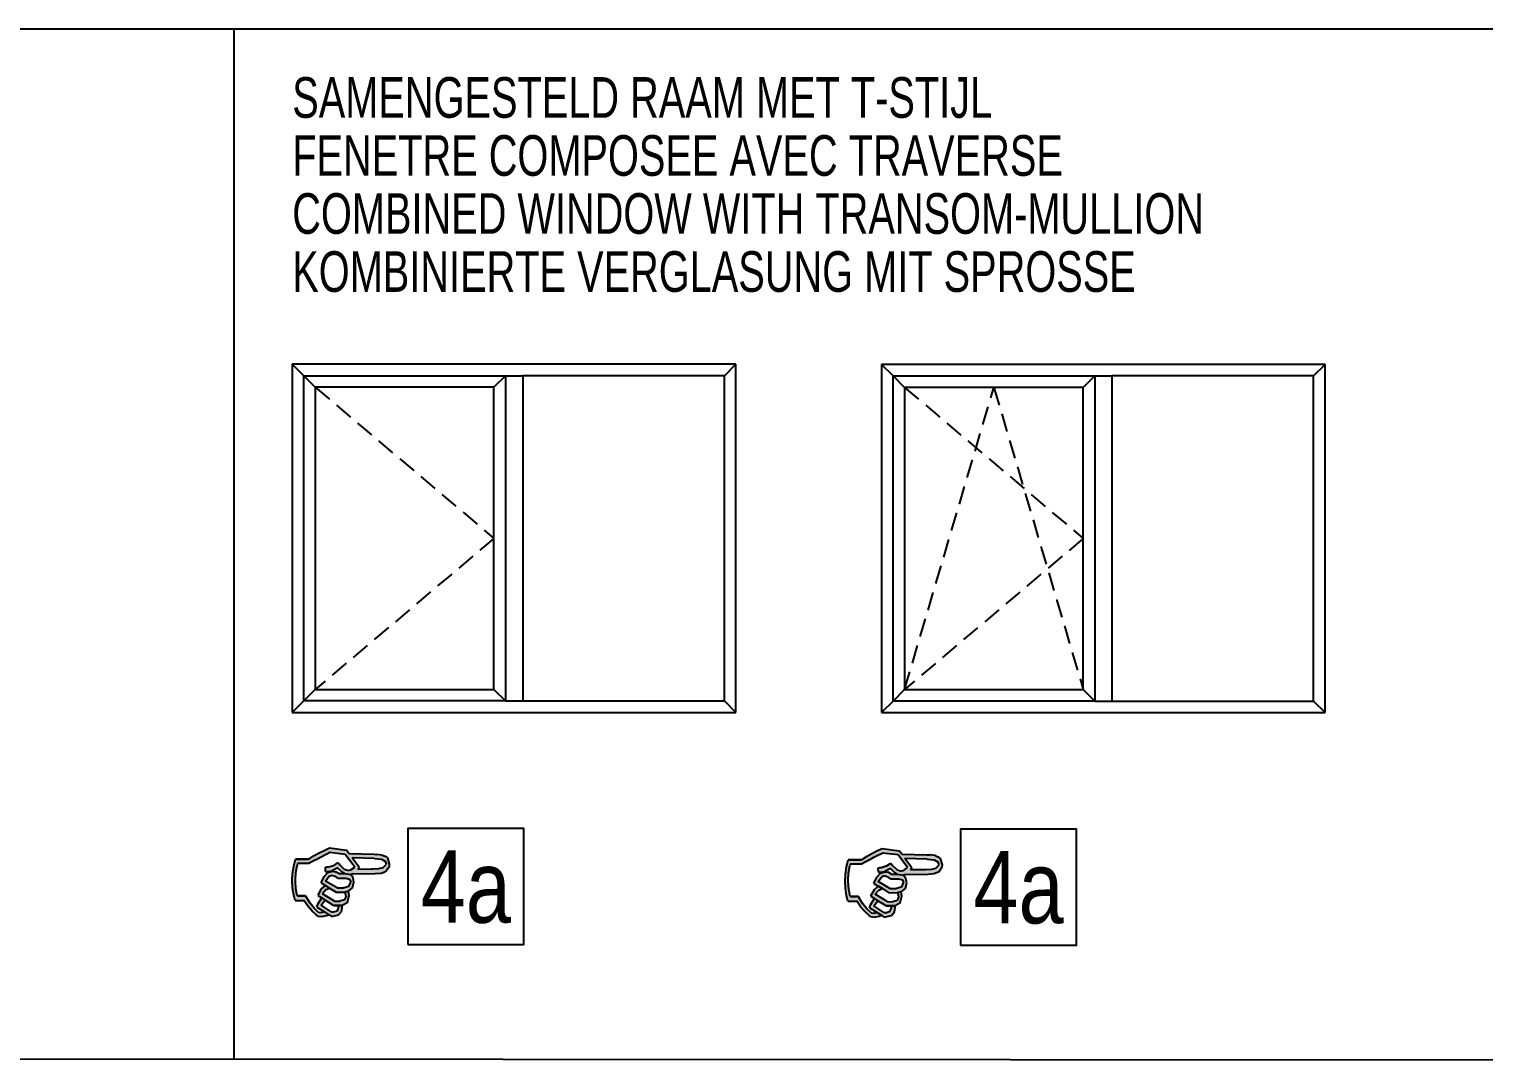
# Model space of a CAD drawing. Header units: millimetres. Extents: x -157 to 4988, y 4688 to 7765.
# Drawn here: x 845 to 1848, y 6197 to 6909 of the extents above; entities that cross this region are included whole.
import ezdxf
from ezdxf.enums import TextEntityAlignment as Align

# ---------------------------------------------------------------- set-up
doc = ezdxf.new("R2010")
doc.units = ezdxf.units.MM
doc.header["$LTSCALE"] = 0.2
doc.linetypes.add('DASHED2', pattern=[9.525, 6.35, -3.175])
for name, color, linetype in [('RI-LAYOUT', 7, 'Continuous'), ('RI-TEXT-GENERAL-DEU', 7, 'Continuous'), ('RI-TEXT-GENERAL-ENG', 7, 'Continuous'), ('RI-TEXT-GENERAL-FRA', 7, 'Continuous'), ('RI-TEXT-GENERAL-NL', 7, 'Continuous'), ('RI-TEXT-TECHN', 7, 'Continuous')]:
    doc.layers.add(name, color=color, linetype=linetype)
doc.styles.add('T6', font='arial.ttf', dxfattribs={"width": 0.8, "height": 3.5})
doc.styles.add('T8', font='arial.ttf', dxfattribs={"width": 0.7, "height": 3.5})

# ---------------------------------------------------------------- blocks, each defined once
blk = doc.blocks.new('info-assembly-nr')
at = {"layer": 'RI-LAYOUT'}
blk.add_lwpolyline([(0, 0), (4, 0), (4, 4), (0, 4)], close=True, dxfattribs=at)
at = {"layer": 'RI-TEXT-TECHN', "style": 'T6', "width": 0.8}
blk.add_attdef('ASSEMBLY-NR', text='', height=2.5, dxfattribs=at).set_placement((2, 2), align=Align.MIDDLE_CENTER)
blk = doc.blocks.new('icon-see-page')
at = {"layer": 'RI-LAYOUT'}
h = blk.add_hatch(color=256, dxfattribs=at)
h.paths.add_polyline_path([(1.874, 2.589), (2.148, 2.226), (2.018, 2.133), (1.972, 2.127), (1.845, 2.167), (1.719, 2.286), (1.671, 2.352), (1.532, 2.264), (1.389, 2.224), (1.338, 2.221), (1.307, 2.223), (1.311, 2.1), (1.352, 2.094), (1.499, 2.119), (1.639, 2.192), (1.654, 2.203), (1.785, 2.079), (1.848, 2.039), (2.035, 2.009), (2.099, 2.029), (2.734, 2.039), (2.906, 2.054), (3.033, 2.101), (3.043, 2.107), (3.14, 2.251), (3.146, 2.309), (3.093, 2.488), (3.047, 2.529), (2.936, 2.571), (2.77, 2.591), (2.701, 2.592), (1.98, 2.614), (1.908, 2.71), (1.421, 2.774), (1.267, 2.706), (1.121, 2.632), (0.984, 2.554), (0.855, 2.47), (0.824, 2.448), (0.446, 2.448), (0.393, 2.249), (0.362, 2.042), (0.352, 1.839), (0.363, 1.632), (0.396, 1.423), (0.437, 1.264), (0.689, 1.264), (0.808, 1.093), (0.926, 0.955), (1.041, 0.851), (1.085, 0.82), (1.191, 0.807), (1.335, 0.832), (1.399, 0.857), (1.277, 0.938), (1.161, 0.921), (1.099, 0.931), (0.978, 1.047), (0.866, 1.185), (0.762, 1.347), (0.735, 1.395), (0.497, 1.395), (0.458, 1.608), (0.442, 1.817), (0.442, 1.855), (0.454, 2.064), (0.491, 2.274), (0.504, 2.324), (0.825, 2.324), (1.02, 2.434), (1.181, 2.523), (1.31, 2.591), (1.407, 2.636), (1.426, 2.645)])
h.paths.add_polyline_path([(2.069, 2.491), (2.715, 2.468), (2.916, 2.448), (3.03, 2.387), (3.059, 2.307), (2.953, 2.201), (2.83, 2.173), (2.661, 2.163), (2.632, 2.163), (2.231, 2.16), (2.274, 2.223)], flags=16)
h.paths.add_polyline_path([(1.504, 2.11), (1.375, 2.071), (1.266, 1.955), (1.18, 1.774), (1.304, 1.698), (1.426, 1.623), (1.609, 1.506), (1.869, 1.509), (1.968, 1.529), (2.084, 1.625), (2.123, 1.789), (2.102, 1.915), (2.035, 2.009), (1.848, 2.039), (1.687, 2.037), (1.594, 2.092)], flags=17)
h.paths.add_polyline_path([(1.583, 1.966), (1.662, 1.908), (1.889, 1.908), (1.998, 1.88), (2.033, 1.792), (1.98, 1.67), (1.839, 1.628), (1.825, 1.628), (1.638, 1.63), (1.302, 1.824), (1.405, 1.959), (1.504, 1.986)], flags=16)
h.paths.add_polyline_path([(1.323, 1.583), (1.426, 1.623), (1.304, 1.698), (1.194, 1.602), (1.093, 1.418), (1.09, 1.41), (1.2, 1.34), (1.295, 1.277), (1.532, 1.125), (1.788, 1.125), (1.927, 1.202), (1.938, 1.216), (1.987, 1.405), (1.968, 1.529), (1.869, 1.509), (1.896, 1.403), (1.851, 1.284), (1.721, 1.244), (1.562, 1.249), (1.219, 1.461)], flags=17)
h.paths.add_polyline_path([(1.291, 1.273), (1.295, 1.277), (1.2, 1.34), (1.097, 1.18), (1.057, 1.072), (1.277, 0.938), (1.399, 0.857), (1.465, 0.817), (1.526, 0.812), (1.684, 0.849), (1.771, 0.959), (1.789, 1.085), (1.788, 1.125), (1.703, 1.125), (1.651, 0.972), (1.539, 0.936), (1.47, 0.938), (1.18, 1.133)], flags=17)
at = {"color": 6}
for p, q in [((0.855, 2.47), (0.984, 2.554)), ((0.984, 2.554), (1.121, 2.632)), ((1.02, 2.434), (1.181, 2.523)), ((1.121, 2.632), (1.267, 2.706)), ((1.181, 2.523), (1.31, 2.591)), ((1.267, 2.706), (1.421, 2.774)), ((1.31, 2.591), (1.407, 2.636)), ((1.426, 2.645), (1.407, 2.636)), ((1.421, 2.774), (1.908, 2.71)), ((1.874, 2.589), (1.426, 2.645)), ((2.148, 2.226), (1.874, 2.589)), ((1.98, 2.614), (1.908, 2.71)), ((1.98, 2.614), (2.701, 2.592)), ((2.701, 2.592), (2.77, 2.591)), ((2.936, 2.571), (2.77, 2.591)), ((2.936, 2.571), (3.047, 2.529)), ((3.093, 2.488), (3.047, 2.529)), ((0.362, 2.042), (0.393, 2.249)), ((0.393, 2.249), (0.446, 2.448)), ((0.446, 2.448), (0.446, 2.448)), ((0.446, 2.448), (0.824, 2.448)), ((0.824, 2.448), (0.446, 2.448)), ((0.824, 2.448), (0.446, 2.448)), ((0.454, 2.064), (0.491, 2.274)), ((0.504, 2.324), (0.491, 2.274)), ((0.825, 2.324), (0.504, 2.324)), ((0.855, 2.47), (0.824, 2.448)), ((1.02, 2.434), (0.825, 2.324)), ((1.307, 2.223), (1.338, 2.221)), ((1.311, 2.1), (1.307, 2.223)), ((1.311, 2.1), (1.352, 2.094)), ((1.389, 2.224), (1.338, 2.221)), ((1.352, 2.094), (1.499, 2.119)), ((1.375, 2.071), (1.504, 2.11)), ((1.532, 2.264), (1.389, 2.224)), ((1.639, 2.192), (1.499, 2.119)), ((1.504, 2.11), (1.594, 2.092)), ((1.532, 2.264), (1.671, 2.352)), ((1.687, 2.037), (1.594, 2.092)), ((1.654, 2.203), (1.639, 2.192)), ((1.785, 2.079), (1.654, 2.203)), ((1.671, 2.352), (1.719, 2.286)), ((1.845, 2.167), (1.719, 2.286)), ((1.845, 2.167), (1.972, 2.127)), ((2.018, 2.133), (1.972, 2.127)), ((2.018, 2.133), (2.148, 2.226)), ((2.274, 2.223), (2.069, 2.491)), ((2.715, 2.468), (2.069, 2.491)), ((2.274, 2.223), (2.231, 2.16)), ((2.632, 2.163), (2.231, 2.16)), ((2.661, 2.163), (2.632, 2.163)), ((2.83, 2.173), (2.661, 2.163)), ((2.715, 2.468), (2.916, 2.448)), ((2.953, 2.201), (2.83, 2.173)), ((2.906, 2.054), (3.033, 2.101)), ((2.916, 2.448), (3.03, 2.387)), ((2.953, 2.201), (3.059, 2.307)), ((3.059, 2.307), (3.03, 2.387)), ((3.043, 2.107), (3.033, 2.101)), ((3.043, 2.107), (3.14, 2.251)), ((3.146, 2.309), (3.093, 2.488)), ((3.14, 2.251), (3.146, 2.309)), ((0.352, 1.839), (0.362, 2.042)), ((0.363, 1.632), (0.352, 1.839)), ((0.442, 1.855), (0.454, 2.064)), ((0.442, 1.817), (0.442, 1.855)), ((0.458, 1.608), (0.442, 1.817)), ((1.18, 1.774), (1.266, 1.955)), ((1.18, 1.774), (1.304, 1.698)), ((1.194, 1.602), (1.304, 1.698)), ((1.266, 1.955), (1.375, 2.071)), ((1.302, 1.824), (1.405, 1.959)), ((1.638, 1.63), (1.302, 1.824)), ((1.426, 1.623), (1.304, 1.698)), ((1.304, 1.698), (1.426, 1.623)), ((1.504, 1.986), (1.405, 1.959)), ((1.504, 1.986), (1.583, 1.966)), ((1.662, 1.908), (1.583, 1.966)), ((1.662, 1.908), (1.889, 1.908)), ((1.687, 2.037), (1.848, 2.039)), ((1.848, 2.039), (1.785, 2.079)), ((1.98, 1.67), (1.839, 1.628)), ((1.848, 2.039), (2.035, 2.009)), ((1.889, 1.908), (1.998, 1.88)), ((1.98, 1.67), (2.033, 1.792)), ((1.998, 1.88), (2.033, 1.792)), ((2.099, 2.029), (2.035, 2.009)), ((2.102, 1.915), (2.035, 2.009)), ((2.084, 1.625), (2.123, 1.789)), ((2.099, 2.029), (2.734, 2.039)), ((2.123, 1.789), (2.102, 1.915)), ((2.734, 2.039), (2.906, 2.054)), ((0.396, 1.423), (0.363, 1.632)), ((0.437, 1.264), (0.396, 1.423)), ((0.437, 1.264), (0.689, 1.264)), ((0.497, 1.395), (0.458, 1.608)), ((0.735, 1.395), (0.497, 1.395)), ((0.497, 1.395), (0.735, 1.395)), ((0.497, 1.395), (0.735, 1.395)), ((0.808, 1.093), (0.689, 1.264)), ((0.735, 1.395), (0.762, 1.347)), ((0.735, 1.395), (0.735, 1.395)), ((0.866, 1.185), (0.762, 1.347)), ((1.093, 1.418), (1.09, 1.41)), ((1.09, 1.41), (1.2, 1.34)), ((1.093, 1.418), (1.194, 1.602)), ((1.097, 1.18), (1.2, 1.34)), ((1.18, 1.133), (1.291, 1.273)), ((1.2, 1.34), (1.295, 1.277)), ((1.2, 1.34), (1.295, 1.277)), ((1.323, 1.583), (1.219, 1.461)), ((1.562, 1.249), (1.219, 1.461)), ((1.295, 1.277), (1.291, 1.273)), ((1.532, 1.125), (1.295, 1.277)), ((1.323, 1.583), (1.426, 1.623)), ((1.426, 1.623), (1.609, 1.506)), ((1.609, 1.506), (1.869, 1.509)), ((1.638, 1.63), (1.825, 1.628)), ((1.851, 1.284), (1.721, 1.244)), ((1.839, 1.628), (1.825, 1.628)), ((1.896, 1.403), (1.851, 1.284)), ((1.968, 1.529), (1.869, 1.509)), ((1.968, 1.529), (1.869, 1.509)), ((1.896, 1.403), (1.869, 1.509)), ((1.938, 1.216), (1.987, 1.405)), ((1.968, 1.529), (2.084, 1.625)), ((1.987, 1.405), (1.968, 1.529)), ((0.926, 0.955), (0.808, 1.093)), ((0.978, 1.047), (0.866, 1.185)), ((1.041, 0.851), (0.926, 0.955)), ((1.099, 0.931), (0.978, 1.047)), ((1.085, 0.82), (1.041, 0.851)), ((1.057, 1.072), (1.097, 1.18)), ((1.057, 1.072), (1.277, 0.938)), ((1.099, 0.931), (1.161, 0.921)), ((1.161, 0.921), (1.277, 0.938)), ((1.47, 0.938), (1.18, 1.133)), ((1.277, 0.938), (1.399, 0.857)), ((1.335, 0.832), (1.399, 0.857)), ((1.465, 0.817), (1.399, 0.857)), ((1.47, 0.938), (1.539, 0.936)), ((1.526, 0.812), (1.684, 0.849)), ((1.788, 1.125), (1.532, 1.125)), ((1.532, 1.125), (1.703, 1.125)), ((1.788, 1.125), (1.532, 1.125)), ((1.539, 0.936), (1.651, 0.972)), ((1.562, 1.249), (1.721, 1.244)), ((1.651, 0.972), (1.703, 1.125)), ((1.684, 0.849), (1.771, 0.959)), ((1.703, 1.125), (1.788, 1.125)), ((1.788, 1.125), (1.703, 1.125)), ((1.771, 0.959), (1.789, 1.085)), ((1.927, 1.202), (1.788, 1.125)), ((1.789, 1.085), (1.788, 1.125)), ((1.938, 1.216), (1.927, 1.202)), ((1.085, 0.82), (1.191, 0.807)), ((1.191, 0.807), (1.335, 0.832)), ((1.465, 0.817), (1.526, 0.812))]:
    blk.add_line(p, q, dxfattribs=at)
blk = doc.blocks.new('info-text-ARCH-1')
at = {"layer": 'RI-TEXT-GENERAL-DEU', "style": 'T8', "width": 0.7}
blk.add_attdef('DEU', (2.5, 1.191), '', height=1.75, dxfattribs=at)
at = {"layer": 'RI-TEXT-GENERAL-ENG', "style": 'T8', "width": 0.7}
blk.add_attdef('ENG', (2.5, 3.691), '', height=1.75, dxfattribs=at)
at = {"layer": 'RI-TEXT-GENERAL-FRA', "style": 'T8', "width": 0.7}
blk.add_attdef('FRA', (2.5, 6.191), '', height=1.75, dxfattribs=at)
at = {"layer": 'RI-TEXT-GENERAL-NL', "style": 'T8', "width": 0.7}
blk.add_attdef('NED', (2.5, 8.691), '', height=1.75, dxfattribs=at)

msp = doc.modelspace()

# ---------------------------------------------------------------- linework, layer by layer
at = {"layer": 'RI-LAYOUT'}
for p, q in [((4585.42, 6909.27), (-152.93, 6909.27)), ((986.66, 6199.82), (986.66, 6909.27)), ((1332.28, 6678.21), (1026.66, 6678.21)), ((1026.66, 6678.21), (1026.66, 6438.21)), ((1034.59, 6670.28), (1026.66, 6678.21)), ((1324.35, 6670.27), (1332.28, 6678.21)), ((1332.28, 6438.21), (1332.28, 6678.21)), ((1738.28, 6678.14), (1432.66, 6678.14)), ((1432.66, 6678.14), (1432.66, 6438.14)), ((1440.59, 6670.21), (1432.66, 6678.14)), ((1730.35, 6670.21), (1738.28, 6678.14)), ((1738.28, 6438.14), (1738.28, 6678.14)), ((1034.59, 6670.28), (1173.52, 6670.28)), ((1034.59, 6446.13), (1034.59, 6670.28)), ((1042.52, 6662.34), (1034.59, 6670.28)), ((1173.52, 6670.28), (1165.59, 6662.34)), ((1173.52, 6670.28), (1173.52, 6446.13)), ((1173.52, 6670.28), (1185.42, 6670.28)), ((1185.42, 6670.27), (1185.42, 6446.13)), ((1324.35, 6670.27), (1185.42, 6670.27)), ((1324.35, 6446.13), (1324.35, 6670.27)), ((1440.59, 6670.21), (1579.52, 6670.21)), ((1440.59, 6446.06), (1440.59, 6670.21)), ((1448.52, 6662.27), (1440.59, 6670.21)), ((1579.52, 6670.21), (1571.59, 6662.27)), ((1579.52, 6670.21), (1579.52, 6446.06)), ((1579.52, 6670.21), (1591.42, 6670.21)), ((1591.42, 6670.21), (1591.42, 6446.06)), ((1730.35, 6670.21), (1591.42, 6670.21)), ((1730.35, 6446.06), (1730.35, 6670.21)), ((1165.59, 6662.34), (1042.52, 6662.34)), ((1042.52, 6662.34), (1042.52, 6454.06)), ((1165.59, 6454.06), (1165.59, 6662.34)), ((1571.59, 6662.27), (1448.52, 6662.27)), ((1448.52, 6662.27), (1448.52, 6454)), ((1571.59, 6454), (1571.59, 6662.27)), ((1034.59, 6446.13), (1026.66, 6438.21)), ((1042.52, 6454.06), (1034.59, 6446.13)), ((1173.52, 6446.13), (1034.59, 6446.13)), ((1042.52, 6454.06), (1165.59, 6454.06)), ((1165.59, 6454.06), (1173.52, 6446.13)), ((1173.52, 6446.13), (1185.42, 6446.13)), ((1185.42, 6446.13), (1324.35, 6446.13)), ((1324.35, 6446.13), (1332.28, 6438.21)), ((1440.59, 6446.06), (1432.66, 6438.14)), ((1448.52, 6454), (1440.59, 6446.06)), ((1579.52, 6446.06), (1440.59, 6446.06)), ((1448.52, 6454), (1571.59, 6454)), ((1571.59, 6454), (1579.52, 6446.06)), ((1579.52, 6446.06), (1591.42, 6446.06)), ((1591.42, 6446.06), (1730.35, 6446.06)), ((1730.35, 6446.06), (1738.28, 6438.14)), ((1026.66, 6438.21), (1332.28, 6438.21)), ((1432.66, 6438.14), (1738.28, 6438.14)), ((4585.42, 6196.61), (-152.93, 6199.82))]:
    msp.add_line(p, q, dxfattribs=at)
at = {"layer": 'RI-LAYOUT', "linetype": 'DASHED2', "ltscale": 10}
for p, q in [((1042.52, 6662.34), (1165.59, 6558.2)), ((1448.52, 6662.27), (1571.59, 6558.13)), ((1448.52, 6454), (1510.05, 6662.27)), ((1510.05, 6662.27), (1571.59, 6454)), ((1165.59, 6558.2), (1042.52, 6454.06)), ((1571.59, 6558.13), (1448.52, 6454))]:
    msp.add_line(p, q, dxfattribs=at)

# ---------------------------------------------------------------- block references
ref = msp.add_blockref('info-text-ARCH-1', (986.66, 6709.08), dxfattribs=dict(xscale=16, yscale=16, zscale=80))
ref.add_attrib('NED', 'SAMENGESTELD RAAM MET T-STIJL', (1026.66, 6848.14), dxfattribs={"layer": 'RI-TEXT-GENERAL-NL', "height": 28, "style": 'T8', "width": 0.7})
ref.add_attrib('FRA', 'FENETRE COMPOSEE AVEC TRAVERSE', (1026.66, 6808.14), dxfattribs={"layer": 'RI-TEXT-GENERAL-FRA', "height": 28, "style": 'T8', "width": 0.7})
ref.add_attrib('ENG', 'COMBINED WINDOW WITH TRANSOM-MULLION', (1026.66, 6768.14), dxfattribs={"layer": 'RI-TEXT-GENERAL-ENG', "height": 28, "style": 'T8', "width": 0.7})
ref.add_attrib('DEU', 'KOMBINIERTE VERGLASUNG MIT SPROSSE', (1026.66, 6728.14), dxfattribs={"layer": 'RI-TEXT-GENERAL-DEU', "height": 28, "style": 'T8', "width": 0.7})
at = {"xscale": 20, "yscale": 20, "zscale": 0.8}
for p in [(1106.21, 6278.21), (1487.04, 6277.81)]:
    msp.add_blockref('info-assembly-nr', p, dxfattribs=at).add_auto_attribs({'ASSEMBLY-NR': '4a'})
at = {"xscale": 24, "yscale": 24, "zscale": 0.8}
for p in [(1018.21, 6278.21), (1399.04, 6277.81)]:
    msp.add_blockref('icon-see-page', p, dxfattribs=at)

doc.saveas('drawing.dxf')
